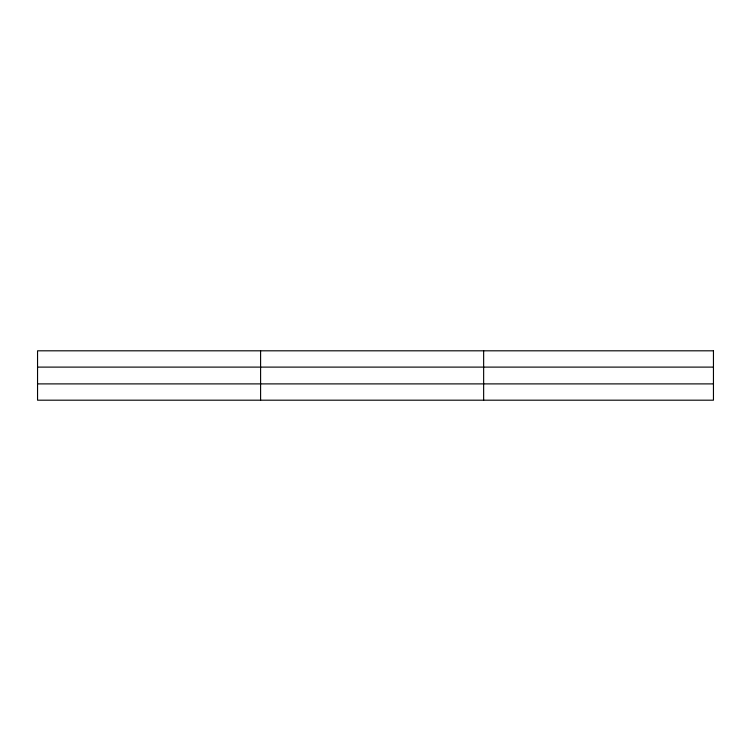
<?xml version="1.0" encoding="UTF-8"?>
<svg xmlns="http://www.w3.org/2000/svg" width="751" height="751" viewBox="0 0 751 751"><rect width="100%" height="100%" fill="white"/><g stroke="black" fill="none" stroke-linecap="round" stroke-linejoin="round"><path stroke-width="1.13" d="M483.644 400.189L483.644 350.811M37.55 367.108L713.45 367.108M37.55 383.892L713.45 383.892M260.597 350.811L260.597 400.189M713.45 350.811L713.45 400.189L37.55 400.189L37.55 350.811L713.45 350.811"/></g></svg>
